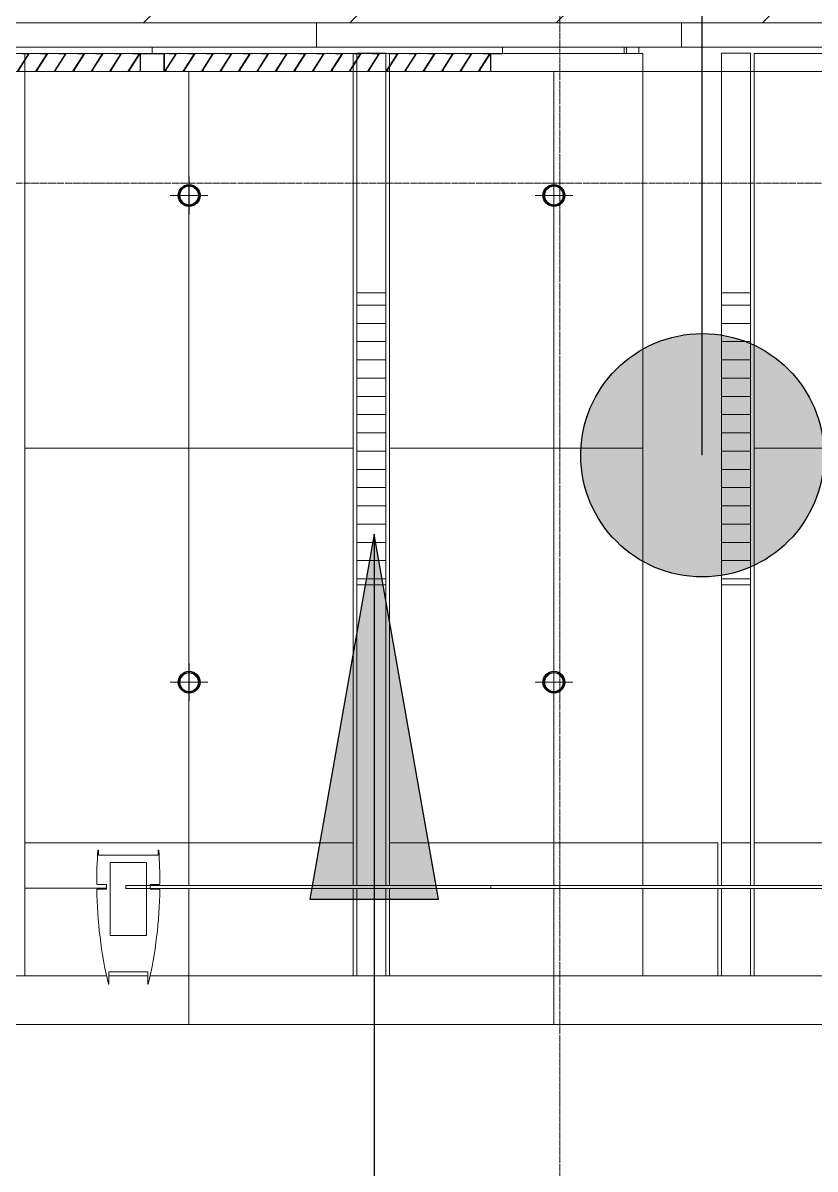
# Model space of a CAD drawing. Header units: millimetres. Extents: x 984 to 425800, y -34355 to 59419.
# Drawn here: x 133408 to 136666, y 8143 to 12852 of the extents above; entities that cross this region are included whole.
import ezdxf

# ---------------------------------------------------------------- set-up
doc = ezdxf.new("R2010")
doc.units = ezdxf.units.MM
doc.linetypes.add('DPA_Grid _ Level 100', pattern=[10, 5.5, -1.6, 1.3, -1.6])
for name, color, linetype, lineweight in [('A-DETL-GENF', 2, 'Continuous', 35), ('A-FLOR-E', 2, 'Continuous', 9), ('A-GENM', 1, 'Continuous', 9), ('A-GLAZ-CURT', 2, 'Continuous', 9), ('A-GLAZ-CWMG', 2, 'Continuous', 9), ('A-ROOM-IDEN', 3, 'Continuous', 25), ('A-WALL-PATT', 1, 'Continuous', 9), ('E-LITE-EQPM', 2, 'Continuous', 9), ('S-GRID', 251, 'Continuous', 9)]:
    doc.layers.add(name, color=color, linetype=linetype, lineweight=lineweight)

# ---------------------------------------------------------------- blocks, each defined once
blk = doc.blocks.new('DPA_CP_Entrance Canopy Lower - Depth 4200-V1-4110-01 GROUND LEVEL - REFLECTED CEILING PLAN')
at = {"layer": 'A-GLAZ-CURT'}
for p, q in [((-884507.4, 12652), (-884507.4, 8937)), ((-883007.4, 12652), (-884507.4, 12652)), ((-883817.4, 12652), (-883832.4, 12652)), ((-883817.4, 12652), (-883832.4, 12652)), ((-883817.4, 12652), (-883832.4, 12652)), ((-883682.4, 12652), (-883697.4, 12652)), ((-883682.4, 12652), (-883697.4, 12652)), ((-883682.4, 12652), (-883697.4, 12652)), ((-883007.4, 9308), (-883007.4, 12652)), ((-883007.4, 8937), (-883007.4, 9296)), ((-884507.4, 8937), (-884507.4, 8737)), ((-884507.4, 8737), (-884507.4, 8937)), ((-883345.2, 8937), (-884507.4, 8937)), ((-883345.2, 8937), (-884507.4, 8937)), ((-883175.8, 8937), (-883337, 8937)), ((-883175.8, 8937), (-883337, 8937)), ((-883007.4, 8937), (-883167.6, 8937)), ((-883007.4, 8937), (-883167.6, 8937)), ((-883007.4, 8937), (-883007.4, 8737)), ((-883007.4, 8737), (-883007.4, 8937)), ((-883007.4, 8737), (-884507.4, 8737)), ((-883007.4, 8737), (-884507.4, 8737))]:
    blk.add_line(p, q, dxfattribs=at)
blk = doc.blocks.new('DPA_CP_Entrance Canopy Lower - Depth 4200-V2-4110-01 GROUND LEVEL - REFLECTED CEILING PLAN')
at = {"layer": 'A-GLAZ-CURT'}
for p, q in [((-883007.4, 12652), (-883007.4, 9308)), ((-881507.4, 12652), (-883007.4, 12652)), ((-882317.4, 12652), (-882332.4, 12652)), ((-882317.4, 12652), (-882332.4, 12652)), ((-882317.4, 12652), (-882332.4, 12652)), ((-882182.4, 12652), (-882197.4, 12652)), ((-882182.4, 12652), (-882197.4, 12652)), ((-882182.4, 12652), (-882197.4, 12652)), ((-881507.4, 9308), (-881507.4, 12652)), ((-883007.4, 9296), (-883007.4, 8937)), ((-881507.4, 8937), (-881507.4, 9296)), ((-883007.4, 8937), (-883007.4, 8737)), ((-883007.4, 8737), (-883007.4, 8937)), ((-881507.4, 8937), (-883007.4, 8937)), ((-881507.4, 8937), (-883007.4, 8937)), ((-881507.4, 8937), (-881507.4, 8737)), ((-881507.4, 8737), (-881507.4, 8937)), ((-881507.4, 8737), (-883007.4, 8737)), ((-881507.4, 8737), (-883007.4, 8737))]:
    blk.add_line(p, q, dxfattribs=at)
blk = doc.blocks.new('DPA_CP_Entrance Canopy Lower - Depth 4200-V3-4110-01 GROUND LEVEL - REFLECTED CEILING PLAN')
at = {"layer": 'A-GLAZ-CURT'}
for p, q in [((-881507.4, 12652), (-881507.4, 9308)), ((-880312.4, 12652), (-881507.4, 12652)), ((-880817.4, 12652), (-881141.4, 12652)), ((-880817.4, 12652), (-881141.4, 12652)), ((-880817.4, 12652), (-881141.4, 12652)), ((-880682.4, 12652), (-880697.4, 12652)), ((-880682.4, 12652), (-880697.4, 12652)), ((-880682.4, 12652), (-880697.4, 12652)), ((-880007.4, 12652), (-880212.4, 12652)), ((-880007.4, 9308), (-880007.4, 12652)), ((-881507.4, 9296), (-881507.4, 8937)), ((-880007.4, 8937), (-880007.4, 9296)), ((-881507.4, 8937), (-881507.4, 8737)), ((-881507.4, 8737), (-881507.4, 8937)), ((-880355.2, 8937), (-881507.4, 8937)), ((-880355.2, 8937), (-881507.4, 8937)), ((-880185.8, 8937), (-880347, 8937)), ((-880185.8, 8937), (-880347, 8937)), ((-880007.4, 8937), (-880177.6, 8937)), ((-880007.4, 8937), (-880177.6, 8937)), ((-880007.4, 8937), (-880007.4, 8737)), ((-880007.4, 8737), (-880007.4, 8937)), ((-880007.4, 8737), (-881507.4, 8737)), ((-880007.4, 8737), (-881507.4, 8737))]:
    blk.add_line(p, q, dxfattribs=at)
blk = doc.blocks.new('DPA_CP_Entrance Louver Grill Vertical Z - Louver Grill Vertical Z-18397728-4110-01 GROUND LEVEL - REFLECTED CEILING PLAN')
at = {"layer": 'A-GLAZ-CURT'}
for p, q in [((-672.3, 127), (-672.3, 200)), ((-672.3, 200), (-670.3, 200)), ((-670.3, 200), (-670.3, 125)), ((670.3, 125), (670.3, 200)), ((670.3, 200), (672.3, 200)), ((672.3, 200), (672.3, 127)), ((-720.3, 125), (-720.3, 127)), ((-720.3, 127), (-672.3, 127)), ((-720.3, 125), (-670.3, 125)), ((-670.3, 125), (-720.3, 125)), ((-720.3, 100), (-720.3, 125)), ((-720.3, 125), (-720.3, 100)), ((-240.3, 125), (-720.3, 125)), ((720.3, 125), (-720.3, 125)), ((-720.3, 100), (-720.3, 125)), ((-720.3, 125), (-720.3, 100)), ((-240.3, 125), (-720.3, 125)), ((-240.3, 125), (-720.3, 125)), ((720.3, 125), (-120.3, 125)), ((720.3, 125), (-120.3, 125)), ((720.3, 125), (-120.3, 125)), ((670.3, 125), (720.3, 125)), ((720.3, 125), (670.3, 125)), ((672.3, 127), (720.3, 127)), ((720.3, 127), (720.3, 125)), ((720.3, 100), (720.3, 125)), ((720.3, 125), (720.3, 100)), ((720.3, 100), (720.3, 125)), ((720.3, 125), (720.3, 100)), ((-720.3, 0), (-670.3, 0)), ((-670.3, 0), (-720.3, 0)), ((670.3, 0), (720.3, 0)), ((720.3, 0), (670.3, 0))]:
    blk.add_line(p, q, dxfattribs=at)
blk = doc.blocks.new('DPA_CP_Entrance Louver Grill Vertical Z - Louver Grill Vertical Z-V9-4110-01 GROUND LEVEL - REFLECTED CEILING PLAN')
at = {"layer": 'A-GLAZ-CURT'}
for p, q in [((-672.3, 127), (-672.3, 200)), ((-672.3, 200), (-670.3, 200)), ((-670.3, 200), (-670.3, 125)), ((670.3, 125), (670.3, 200)), ((670.3, 200), (672.3, 200)), ((672.3, 200), (672.3, 127)), ((-720.3, 125), (-720.3, 127)), ((-720.3, 127), (-672.3, 127)), ((-720.3, 125), (-670.3, 125)), ((-670.3, 125), (-720.3, 125)), ((-720.3, 100), (-720.3, 125)), ((-720.3, 125), (-720.3, 100)), ((-180.8, 125), (-720.3, 125)), ((720.3, 125), (-720.3, 125)), ((-720.3, 100), (-720.3, 125)), ((-720.3, 125), (-720.3, 100)), ((-180.8, 125), (-720.3, 125)), ((-180.8, 125), (-720.3, 125)), ((720.3, 125), (-60.8, 125)), ((720.3, 125), (-60.8, 125)), ((720.3, 125), (-60.8, 125)), ((670.3, 125), (720.3, 125)), ((720.3, 125), (670.3, 125)), ((672.3, 127), (720.3, 127)), ((720.3, 127), (720.3, 125)), ((720.3, 100), (720.3, 125)), ((720.3, 125), (720.3, 100)), ((720.3, 100), (720.3, 125)), ((720.3, 125), (720.3, 100)), ((-720.3, 0), (-670.3, 0)), ((-670.3, 0), (-720.3, 0)), ((670.3, 0), (720.3, 0)), ((720.3, 0), (670.3, 0))]:
    blk.add_line(p, q, dxfattribs=at)
blk = doc.blocks.new('System Panel - Entrance Glazed 12mm-14851404-4110-01 GROUND LEVEL - REFLECTED CEILING PLAN')
at = {"layer": 'A-GLAZ-CURT'}
for p, q in [((-705, -6), (-705, 6)), ((-705, 6), (705, 6)), ((705, 6), (705, -6)), ((705, -6), (-705, -6))]:
    blk.add_line(p, q, dxfattribs=at)
blk = doc.blocks.new('System Panel - Entrance Glazed 12mm-14851401-4110-01 GROUND LEVEL - REFLECTED CEILING PLAN')
at = {"layer": 'A-GLAZ-CURT'}
for p, q in [((-750, -6), (-750, 6)), ((-750, 6), (750, 6)), ((750, 6), (750, -6)), ((750, -6), (-750, -6))]:
    blk.add_line(p, q, dxfattribs=at)
blk = doc.blocks.new('Rectangular Mullion - 250x550mm-5766523-4110-01 GROUND LEVEL - REFLECTED CEILING PLAN')
at = {"layer": 'A-DETL-GENF', "lineweight": 9}
for p, q in [((-125, 151), (-122.9, 151)), ((-125, 151), (-122.9, 151)), ((-75, -199.5), (-75, 100.5)), ((-75, 100.5), (75, 100.5)), ((75, -199.5), (75, 100.5)), ((-75, -199.5), (75, -199.5))]:
    blk.add_line(p, q, dxfattribs=at)
blk = doc.blocks.new('Rectangular Mullion - Mullion_Entrance Column Glass-14851405-4110-01 GROUND LEVEL - REFLECTED CEILING PLAN')
at = {"layer": 'A-GLAZ-CWMG'}
for p, q in [((-252.9, 150.5), (-255, 150.5)), ((-252.9, 130.5), (-252.9, 150.5)), ((-5, 150.5), (-7.1, 150.5)), ((-7.1, 150.5), (-7.1, 130.5)), ((-7.1, 130.5), (-252.9, 130.5)), ((-260, 10.5), (-220, 10.5)), ((-220, 10.5), (-220, -9.5)), ((-40, -9.5), (-40, 10.5)), ((-40, 10.5), (0, 10.5)), ((-220, -9.5), (-259.8, -9.5)), ((-0.2, -9.5), (-40, -9.5)), ((-210, -399.5), (-210, -349.5)), ((-210, -349.5), (-50, -349.5)), ((-50, -349.5), (-50, -399.5)), ((-212, -399.5), (-210, -399.5)), ((-50, -399.5), (-48, -399.5))]:
    blk.add_line(p, q, dxfattribs=at)
for centre, start, end in [((1559.6, 15.7), 175.7511, 180.1633), ((-1819.6, 15.7), 359.8367, 4.2489), ((1559.6, 15.7), 180.7931, 193.1897), ((-1819.6, 15.7), 346.8103, 359.2069)]:
    blk.add_arc(centre, 1819.6, start, end, dxfattribs=at)
blk = doc.blocks.new('GM_Louver Grill Vertical Z - Z Profile-18364008-4110-01 GROUND LEVEL - REFLECTED CEILING PLAN')
at = {"layer": 'A-GENM'}
for p, q in [((0.1, 0), (46.4, 73)), ((50, 75), (3.7, 2)), ((40, 73), (40, 75)), ((40, 75), (50, 75)), ((46.4, 73), (40, 73)), ((0.1, 0), (30, 0)), ((30, 0), (0.1, 0)), ((3.7, 2), (30, 2)), ((30, 2), (30, 0))]:
    blk.add_line(p, q, dxfattribs=at)
blk = doc.blocks.new('GM_Louver Grill Vertical Z - Z Profile-V32-4110-01 GROUND LEVEL - REFLECTED CEILING PLAN')
at = {"layer": 'A-GENM'}
for p, q in [((0.1, 0), (46.4, 73)), ((50, 75), (3.7, 2)), ((33.6, 52.8), (18.6, 29.2)), ((18.6, 25.4), (33.6, 49.1)), ((40, 73), (40, 75)), ((40, 75), (50, 75)), ((46.4, 73), (40, 73)), ((30, 0), (0.1, 0)), ((3.7, 2), (30, 2)), ((30, 2), (18.6, 2)), ((18.6, 0), (30, 0)), ((30, 0), (30, 2)), ((30, 2), (30, 0))]:
    blk.add_line(p, q, dxfattribs=at)
blk = doc.blocks.new('GM_Louver Grill Vertical Z - Z Profile-V33-4110-01 GROUND LEVEL - REFLECTED CEILING PLAN')
at = {"layer": 'A-GENM'}
for p, q in [((0.1, 0), (46.4, 73)), ((50, 75), (3.7, 2)), ((40, 73), (40, 75)), ((40, 75), (50, 75)), ((46.4, 73), (40, 73)), ((30, 0), (0.1, 0)), ((3.7, 2), (30, 2)), ((30, 2), (30, 0))]:
    blk.add_line(p, q, dxfattribs=at)
blk = doc.blocks.new('GM_Louver Grill Vertical Z - Z Profile-V34-4110-01 GROUND LEVEL - REFLECTED CEILING PLAN')
at = {"layer": 'A-GENM'}
for p, q in [((0.1, 0), (46.4, 73)), ((50, 75), (3.7, 2)), ((35.4, 52), (49.9, 74.9)), ((46.4, 73), (35.4, 55.7)), ((50, 75), (40, 75)), ((40, 75), (40, 73)), ((40, 73), (40, 75)), ((40, 75), (50, 75)), ((40, 73), (46.4, 73)), ((46.4, 73), (40, 73)), ((0.1, 0), (30, 0)), ((30, 0), (0.1, 0)), ((3.7, 2), (30, 2)), ((30, 2), (30, 0))]:
    blk.add_line(p, q, dxfattribs=at)
blk = doc.blocks.new('GM_Louver Grill Vertical Z - Z Profile-V35-4110-01 GROUND LEVEL - REFLECTED CEILING PLAN')
at = {"layer": 'A-GENM'}
for p, q in [((0.1, 0), (46.4, 73)), ((50, 75), (3.7, 2)), ((40, 73), (40, 75)), ((40, 75), (50, 75)), ((46.4, 73), (40, 73)), ((30, 0), (0.1, 0)), ((3.7, 2), (30, 2)), ((4.3, 0), (30, 0)), ((30, 2), (30, 0))]:
    blk.add_line(p, q, dxfattribs=at)
blk = doc.blocks.new('GM_Louver Grill Vertical Z - Z Profile-V42-4110-01 GROUND LEVEL - REFLECTED CEILING PLAN')
at = {"layer": 'A-GENM'}
for p, q in [((0.1, 0), (46.4, 73)), ((50, 75), (3.7, 2)), ((34, 53.4), (19, 29.7)), ((19, 26), (34, 49.7)), ((40, 73), (40, 75)), ((40, 75), (50, 75)), ((46.4, 73), (40, 73)), ((0.1, 0), (30, 0)), ((30, 0), (0.1, 0)), ((3.7, 2), (30, 2)), ((30, 2), (19, 2)), ((30, 0), (30, 2)), ((30, 2), (30, 0))]:
    blk.add_line(p, q, dxfattribs=at)
blk = doc.blocks.new('CP_Facade_FeaturePanel - FeaturePanel-V62-4110-01 GROUND LEVEL - REFLECTED CEILING PLAN')
at = {"layer": 'A-GLAZ-CURT'}
for p, q in [((-340, 50), (-135, 50)), ((-135, 50), (-340, 50)), ((-135.6, 50), (-280, 50)), ((-280, 50), (-135, 50)), ((-280, 50), (-141.8, 50)), ((-135, 50), (-280, 50)), ((-214.4, 50), (-280, 50)), ((-280, 50), (-248.5, 50)), ((-248.5, 50), (-214.4, 50)), ((-209.4, 50), (-144.6, 50)), ((-191, 50), (-206.4, 50)), ((-135, 50), (-191, 50)), ((-144.6, 50), (-155.8, 50)), ((-153.8, 50), (-140.4, 50)), ((-141.8, 50), (-135.8, 50)), ((-340, 0), (340, 0)), ((340, 0), (-340, 0)), ((-117.7, 0), (-280, 0)), ((-280, 0), (-117.7, 0)), ((-280, 0), (-10, 0)), ((-141.8, 0), (-280, 0)), ((-248.5, 0), (-280, 0)), ((-280, 0), (-214.4, 0)), ((-214.4, 0), (-248.5, 0)), ((-144.6, 0), (-209.4, 0)), ((-206.4, 0), (-191, 0)), ((-191, 0), (-90.7, 0)), ((-155.8, 0), (-144.6, 0)), ((-90.7, 0), (-153.8, 0)), ((-10, 0), (-141.8, 0)), ((-68.1, 0), (-89.1, 0)), ((-88, 0), (0, 0)), ((-87.4, 0), (0, 0)), ((0, 0), (-86.9, 0)), ((0, 0), (-68.1, 0)), ((68.1, 0), (0, 0)), ((0, 0), (87.4, 0)), ((86.9, 0), (0, 0)), ((0, 0), (88, 0)), ((141.8, 0), (10, 0)), ((10, 0), (280, 0)), ((89.1, 0), (68.1, 0)), ((153.8, 0), (90.7, 0)), ((90.7, 0), (191, 0)), ((117.7, 0), (280, 0)), ((280, 0), (117.7, 0)), ((280, 0), (141.8, 0)), ((144.6, 0), (155.8, 0)), ((209.4, 0), (144.6, 0)), ((191, 0), (206.4, 0)), ((248.5, 0), (214.4, 0)), ((214.4, 0), (280, 0)), ((280, 0), (248.5, 0))]:
    blk.add_line(p, q, dxfattribs=at)
blk = doc.blocks.new('DPA_CP_Entrance Canopy Curve_Ent 2_Edge Rev B-1 - Entrance Canopy Curve_Left-15513308-4110-01 GROUND LEVEL - REFLECTED CEILING PLAN')
at = {"layer": 'A-GLAZ-CURT'}
for p, q in [((-881217.4, 12752), (-881217.4, 12727)), ((-881217.4, 12727), (-881217.4, 12752)), ((-881207.4, 12752), (-881217.4, 12752)), ((-881217.4, 12752), (-881207.4, 12752)), ((-881207.4, 12752), (-881207.4, 12727)), ((-881207.4, 12727), (-881207.4, 12752)), ((-881207.4, 12727), (-881207.4, 12752)), ((-881207.4, 12752), (-881207.4, 12727)), ((-881207.4, 12727), (-881207.4, 12752)), ((-881207.4, 12752), (-881207.4, 12727)), ((-881207.4, 12727), (-881207.4, 12752)), ((-881207.4, 12752), (-881207.4, 12727)), ((-881157.4, 12752), (-881207.4, 12752)), ((-881157.4, 12752), (-881207.4, 12752)), ((-881157.4, 12752), (-881207.4, 12752)), ((-881207.4, 12752), (-881157.4, 12752)), ((-881207.4, 12752), (-881157.4, 12752)), ((-881207.4, 12752), (-881157.4, 12752)), ((-881157.4, 12727), (-881157.4, 12752)), ((-881157.4, 12752), (-881157.4, 12727)), ((-881157.4, 12727), (-881157.4, 12752)), ((-881157.4, 12752), (-881157.4, 12727)), ((-881157.4, 12727), (-881157.4, 12752)), ((-881157.4, 12752), (-881157.4, 12727)), ((-880357.4, 12727), (-880357.4, 12752)), ((-880357.4, 12752), (-880357.4, 12727)), ((-880357.4, 12727), (-880357.4, 12752)), ((-880357.4, 12752), (-880357.4, 12727)), ((-880357.4, 12727), (-880357.4, 12752)), ((-880357.4, 12752), (-880357.4, 12727)), ((-880312.4, 12752), (-880357.4, 12752)), ((-880312.4, 12752), (-880357.4, 12752)), ((-880312.4, 12752), (-880357.4, 12752)), ((-880357.4, 12752), (-880312.4, 12752)), ((-880357.4, 12752), (-880312.4, 12752)), ((-880357.4, 12752), (-880312.4, 12752))]:
    blk.add_line(p, q, dxfattribs=at)
blk = doc.blocks.new('D1 - D1-12676964-4110-01 GROUND LEVEL - REFLECTED CEILING PLAN')
at = {"layer": 'A-DETL-GENF', "lineweight": 25}
for radius in [45, 40]:
    blk.add_circle((0, 0), radius, dxfattribs=at)
at = {"layer": 'E-LITE-EQPM'}
for p, q in [((0, 77.5), (0, -77.5)), ((-77.5, 0), (77.5, 0))]:
    blk.add_line(p, q, dxfattribs=at)
blk.add_circle((0, 0), 38, dxfattribs=at)
blk = doc.blocks.new('DPA_CP_Metal Ceiling Luminaire - Linear Luminaire Entrance-V144-4110-01 GROUND LEVEL - REFLECTED CEILING PLAN')
at = {"layer": 'A-GLAZ-CURT'}
h = blk.add_hatch(dxfattribs=at)
h.set_pattern_fill('FP_19', color=256, style=0, pattern_type=2)
h.set_pattern_definition([(0, (-868791.046, 10942.52), (0, -75), [])])
h.paths.add_polyline_path([(-870197.4, 10542.5), (-870197.4, 11742.5), (-870317.4, 11742.5), (-870317.4, 10542.5), (-870225.5, 10542.5)])
for p, q in [((-870317.4, 11742.5), (-870197.4, 11742.5)), ((-870317.4, 10542.5), (-870317.4, 11742.5)), ((-870197.4, 11742.5), (-870197.4, 10542.5)), ((-870197.4, 10542.5), (-870317.4, 10542.5))]:
    blk.add_line(p, q, dxfattribs=at)
blk = doc.blocks.new('DPA_CP_Metal Ceiling Panel - Vertical Panel Entrance-16090617-4110-01 GROUND LEVEL - REFLECTED CEILING PLAN')
at = {"layer": 'A-GLAZ-CURT'}
for p, q in [((-870317.4, 10542.5), (-870197.4, 10542.5)), ((-870317.4, 10542.5), (-870317.4, 9482.5)), ((-870317.4, 10542.5), (-870197.4, 10542.5)), ((-870317.4, 9482.5), (-870317.4, 10542.5)), ((-870197.4, 10542.5), (-870197.4, 9482.5)), ((-870197.4, 10542.5), (-870197.4, 9482.5)), ((-870317.4, 9482.5), (-870197.4, 9482.5)), ((-870197.4, 9482.5), (-870317.4, 9482.5))]:
    blk.add_line(p, q, dxfattribs=at)
blk = doc.blocks.new('System Panel - DPA-AR_Metal Ceiling Rectangular Panel-V148-4110-01 GROUND LEVEL - REFLECTED CEILING PLAN')
at = {"layer": 'A-GLAZ-CURT'}
for p, q in [((-880682.4, 9482.5), (-880682.4, 11104.8)), ((-880682.4, 11104.8), (-880312.4, 11104.8)), ((-880132.4, 11104.8), (-879332.4, 11104.8)), ((-879332.4, 11104.8), (-879332.4, 9482.5)), ((-880312.4, 9482.5), (-880682.4, 9482.5)), ((-879332.4, 9482.5), (-880212.4, 9482.5))]:
    blk.add_line(p, q, dxfattribs=at)
blk = doc.blocks.new('System Panel - DPA-AR_Metal Ceiling Rectangular Panel-V149-4110-01 GROUND LEVEL - REFLECTED CEILING PLAN')
at = {"layer": 'A-GLAZ-CURT'}
for p, q in [((-880312.4, 12727), (-880682.4, 12727)), ((-880682.4, 12727), (-880682.4, 12652.2)), ((-880682.4, 11104.8), (-880682.4, 12727)), ((-880682.4, 12727), (-880312.4, 12727)), ((-879332.4, 12727), (-880212.4, 12727)), ((-880212.4, 12727), (-879332.4, 12727)), ((-879332.4, 12652.2), (-879332.4, 12727)), ((-879332.4, 12727), (-879332.4, 11104.8)), ((-880312.4, 11104.8), (-880682.4, 11104.8)), ((-879332.4, 11104.8), (-880132.4, 11104.8))]:
    blk.add_line(p, q, dxfattribs=at)
blk = doc.blocks.new('DPA_CP_Metal Ceiling Panel - Vertical Panel Entrance-12692899-4110-01 GROUND LEVEL - REFLECTED CEILING PLAN')
at = {"layer": 'A-GLAZ-CURT'}
for p, q in [((-870317.4, 12727.5), (-870197.4, 12727.5)), ((-870317.4, 12727.5), (-870317.4, 11742.5)), ((-870317.4, 12727.5), (-870317.4, 12652.2)), ((-870197.4, 12727.5), (-870317.4, 12727.5)), ((-870317.4, 12727.5), (-870197.4, 12727.5)), ((-870317.4, 11742.5), (-870317.4, 12727.5)), ((-870197.4, 12727.5), (-870197.4, 11742.5)), ((-870197.4, 12652.2), (-870197.4, 12727.5)), ((-870197.4, 12727.5), (-870197.4, 11742.5)), ((-870317.4, 11742.5), (-870197.4, 11742.5)), ((-870197.4, 11742.5), (-870317.4, 11742.5))]:
    blk.add_line(p, q, dxfattribs=at)
blk = doc.blocks.new('DPA_CP_Metal Ceiling Panel - Vertical Panel Entrance-16093323-4110-01 GROUND LEVEL - REFLECTED CEILING PLAN')
at = {"layer": 'A-GLAZ-CURT'}
for p, q in [((-882317.4, 10542.5), (-882197.4, 10542.5)), ((-882317.4, 10542.5), (-882317.4, 9308)), ((-882317.4, 10542.5), (-882197.4, 10542.5)), ((-882317.4, 9308), (-882317.4, 10542.5)), ((-882197.4, 10542.5), (-882197.4, 9308)), ((-882197.4, 10542.5), (-882197.4, 9308)), ((-882317.4, 9296), (-882317.4, 8937)), ((-882317.4, 8937), (-882317.4, 9296)), ((-882197.4, 9296), (-882197.4, 8937)), ((-882197.4, 9296), (-882197.4, 8937)), ((-882317.4, 8937), (-882197.4, 8937)), ((-882317.4, 8937), (-882197.4, 8937)), ((-882197.4, 8937), (-882317.4, 8937))]:
    blk.add_line(p, q, dxfattribs=at)
blk = doc.blocks.new('DPA_CP_Metal Ceiling Panel - Vertical Panel Entrance-V150-4110-01 GROUND LEVEL - REFLECTED CEILING PLAN')
at = {"layer": 'A-GLAZ-CURT'}
for p, q in [((-882317.4, 12727.5), (-882197.4, 12727.5)), ((-882317.4, 12727.5), (-882317.4, 11742.5)), ((-882317.4, 12727.5), (-882197.4, 12727.5)), ((-882317.4, 11742.5), (-882317.4, 12727.5)), ((-882317.4, 12727), (-882317.4, 12701.6)), ((-882197.4, 12727.5), (-882197.4, 11742.5)), ((-882197.4, 12727.5), (-882197.4, 11742.5)), ((-882197.4, 12652.2), (-882197.4, 12727)), ((-882317.4, 12697.8), (-882317.4, 12652.2)), ((-882317.4, 11742.5), (-882197.4, 11742.5)), ((-882197.4, 11742.5), (-882317.4, 11742.5))]:
    blk.add_line(p, q, dxfattribs=at)
blk = doc.blocks.new('System Panel - DPA-AR_Metal Ceiling Rectangular Panel-16094095-4110-01 GROUND LEVEL - REFLECTED CEILING PLAN')
at = {"layer": 'A-GLAZ-CURT'}
for p, q in [((-882182.4, 8937), (-882182.4, 9296)), ((-881141.4, 9296), (-881141.4, 8937)), ((-882182.4, 8937), (-881141.4, 8937)), ((-881141.4, 8937), (-882182.4, 8937))]:
    blk.add_line(p, q, dxfattribs=at)
blk = doc.blocks.new('System Panel - DPA-AR_Metal Ceiling Rectangular Panel-16094096-4110-01 GROUND LEVEL - REFLECTED CEILING PLAN')
at = {"layer": 'A-GLAZ-CURT'}
for p, q in [((-882182.4, 9308), (-882182.4, 9482.5)), ((-882182.4, 9482.5), (-881141.4, 9482.5)), ((-881141.4, 9482.5), (-881141.4, 9308))]:
    blk.add_line(p, q, dxfattribs=at)
blk = doc.blocks.new('System Panel - DPA-AR_Metal Ceiling Rectangular Panel-16091485-4110-01 GROUND LEVEL - REFLECTED CEILING PLAN')
at = {"layer": 'A-GLAZ-CURT'}
for p, q in [((-881141.4, 12727), (-882182.4, 12727)), ((-882182.4, 12727), (-882182.4, 12675)), ((-882182.4, 11104.8), (-882182.4, 12727)), ((-882182.4, 12727), (-881141.4, 12727)), ((-881141.4, 12652.2), (-881141.4, 12727)), ((-881141.4, 12727), (-881141.4, 11104.8)), ((-882182.4, 12672.2), (-882182.4, 12652.2)), ((-881141.4, 11104.8), (-882182.4, 11104.8))]:
    blk.add_line(p, q, dxfattribs=at)
blk = doc.blocks.new('System Panel - DPA-AR_Metal Ceiling Rectangular Panel-V151-4110-01 GROUND LEVEL - REFLECTED CEILING PLAN')
at = {"layer": 'A-GLAZ-CURT'}
for p, q in [((-882182.4, 9482.5), (-882182.4, 11104.8)), ((-882182.4, 11104.8), (-881141.4, 11104.8)), ((-881141.4, 11104.8), (-881141.4, 9482.5)), ((-881141.4, 9482.5), (-882182.4, 9482.5))]:
    blk.add_line(p, q, dxfattribs=at)
blk = doc.blocks.new('System Panel - DPA-AR_Metal Ceiling Rectangular Panel-16094147-4110-01 GROUND LEVEL - REFLECTED CEILING PLAN')
at = {"layer": 'A-GLAZ-CURT'}
for p, q in [((-883682.4, 8937), (-883682.4, 9297)), ((-883682.4, 9297), (-883346.4, 9297)), ((-882332.4, 9296), (-882332.4, 8937)), ((-883682.4, 8937), (-883345.2, 8937)), ((-883345.2, 8937), (-883682.4, 8937)), ((-883337, 8937), (-883175.8, 8937)), ((-883175.8, 8937), (-883337, 8937)), ((-883167.6, 8937), (-882332.4, 8937)), ((-882332.4, 8937), (-883167.6, 8937))]:
    blk.add_line(p, q, dxfattribs=at)
blk = doc.blocks.new('System Panel - DPA-AR_Metal Ceiling Rectangular Panel-16094148-4110-01 GROUND LEVEL - REFLECTED CEILING PLAN')
at = {"layer": 'A-GLAZ-CURT'}
for p, q in [((-883682.4, 9297), (-883682.4, 9482.5)), ((-883682.4, 9482.5), (-882332.4, 9482.5)), ((-882332.4, 9482.5), (-882332.4, 9308)), ((-883346.4, 9297), (-883682.4, 9297))]:
    blk.add_line(p, q, dxfattribs=at)
blk = doc.blocks.new('System Panel - DPA-AR_Metal Ceiling Rectangular Panel-16091489-4110-01 GROUND LEVEL - REFLECTED CEILING PLAN')
at = {"layer": 'A-GLAZ-CURT'}
for p, q in [((-882332.4, 12727), (-883682.4, 12727)), ((-883682.4, 12727), (-883682.4, 12701)), ((-883682.4, 11104.8), (-883682.4, 12727)), ((-883682.4, 12727), (-882332.4, 12727)), ((-882332.4, 12677.9), (-882332.4, 12727)), ((-882332.4, 12727), (-882332.4, 11104.8)), ((-883682.4, 12697.3), (-883682.4, 12652.2)), ((-882332.4, 12652.2), (-882332.4, 12675.3)), ((-882332.4, 11104.8), (-883682.4, 11104.8))]:
    blk.add_line(p, q, dxfattribs=at)
blk = doc.blocks.new('System Panel - DPA-AR_Metal Ceiling Rectangular Panel-V154-4110-01 GROUND LEVEL - REFLECTED CEILING PLAN')
at = {"layer": 'A-GLAZ-CURT'}
for p, q in [((-883682.4, 9482.5), (-883682.4, 11104.8)), ((-883682.4, 11104.8), (-882332.4, 11104.8)), ((-882332.4, 11104.8), (-882332.4, 9482.5)), ((-882332.4, 9482.5), (-883682.4, 9482.5))]:
    blk.add_line(p, q, dxfattribs=at)
blk = doc.blocks.new('System Panel - DPA-AR_Metal Ceiling Rectangular Panel-V192-4110-01 GROUND LEVEL - REFLECTED CEILING PLAN')
at = {"layer": 'A-GLAZ-CURT'}
for p, q in [((-880682.4, 9308), (-880682.4, 9482.5)), ((-880682.4, 9482.5), (-880312.4, 9482.5)), ((-880212.4, 9482.5), (-879332.4, 9482.5)), ((-879332.4, 9482.5), (-879332.4, 9308)), ((-880682.4, 8937), (-880682.4, 9296)), ((-879332.4, 9296), (-879332.4, 8937)), ((-880682.4, 8937), (-880355.2, 8937)), ((-880355.2, 8937), (-880682.4, 8937)), ((-880347, 8937), (-880185.8, 8937)), ((-880185.8, 8937), (-880347, 8937)), ((-880177.6, 8937), (-879332.4, 8937)), ((-879332.4, 8937), (-880177.6, 8937))]:
    blk.add_line(p, q, dxfattribs=at)
blk = doc.blocks.new('System Panel - DPA-AR_Metal Ceiling Rectangular Panel-16093406-4110-01 GROUND LEVEL - REFLECTED CEILING PLAN')
at = {"layer": 'A-GLAZ-CURT'}
for p, q in [((-881141.4, 9308), (-881141.4, 9482.5)), ((-881141.4, 9482.5), (-880832.4, 9482.5)), ((-880832.4, 9482.5), (-880832.4, 9308)), ((-881141.4, 8937), (-881141.4, 9296)), ((-880832.4, 9296), (-880832.4, 8937)), ((-881141.4, 8937), (-880832.4, 8937)), ((-880832.4, 8937), (-881141.4, 8937))]:
    blk.add_line(p, q, dxfattribs=at)
blk = doc.blocks.new('DPA_CP_Metal Ceiling Panel - Vertical Panel Entrance-16093423-4110-01 GROUND LEVEL - REFLECTED CEILING PLAN')
at = {"layer": 'A-GLAZ-CURT'}
for p, q in [((-870317.4, 9482.5), (-870197.4, 9482.5)), ((-870317.4, 9482.5), (-870317.4, 9308)), ((-870317.4, 9482.5), (-870197.4, 9482.5)), ((-870317.4, 9308), (-870317.4, 9482.5)), ((-870197.4, 9482.5), (-870197.4, 9308)), ((-870197.4, 9482.5), (-870197.4, 9308)), ((-870317.4, 9296), (-870317.4, 8937)), ((-870317.4, 8937), (-870317.4, 9296)), ((-870197.4, 9296), (-870197.4, 8937)), ((-870197.4, 9296), (-870197.4, 8937)), ((-870317.4, 8937), (-870197.4, 8937)), ((-870317.4, 8937), (-870197.4, 8937)), ((-870197.4, 8937), (-870317.4, 8937))]:
    blk.add_line(p, q, dxfattribs=at)
blk = doc.blocks.new('System Panel - Facade_Solid Panel 100mm-18344665-4110-01 GROUND LEVEL - REFLECTED CEILING PLAN')
at = {"layer": 'A-GLAZ-CURT'}
for p, q in [((-750, -150), (-750, -50)), ((-750, -50), (750, -50)), ((750, -50), (750, -150)), ((750, -150), (-750, -150))]:
    blk.add_line(p, q, dxfattribs=at)
blk = doc.blocks.new('System Panel - Facade_Solid Panel 100mm-18344666-4110-01 GROUND LEVEL - REFLECTED CEILING PLAN')
at = {"layer": 'A-GLAZ-CURT'}
for p, q in [((-750, -150), (-750, -50)), ((-750, -50), (750, -50)), ((750, -50), (750, -150)), ((750, -150), (-750, -150))]:
    blk.add_line(p, q, dxfattribs=at)
blk = doc.blocks.new('System Panel - Facade_Solid Panel 100mm-18344667-4110-01 GROUND LEVEL - REFLECTED CEILING PLAN')
at = {"layer": 'A-GLAZ-CURT'}
for p, q in [((-385, -150), (-385, -50)), ((-385, -50), (385, -50)), ((385, -50), (385, -150)), ((385, -150), (-385, -150))]:
    blk.add_line(p, q, dxfattribs=at)

msp = doc.modelspace()

# ---------------------------------------------------------------- hatches: boundary and pattern name
at = {"layer": 'A-ROOM-IDEN'}
h = msp.add_hatch(color=256, dxfattribs=at)
edge = h.paths.add_edge_path()
edge.add_arc((136202.1, 11075.5), 500, 0, 360)
msp.add_hatch(color=256, dxfattribs=at).paths.add_polyline_path([(134853.1, 10752), (134588.6, 9252), (135117.6, 9252)])
at = {"layer": 'A-WALL-PATT'}
h = msp.add_hatch(dxfattribs=at)
h.set_pattern_fill('FP_2', color=256, style=0, pattern_type=2)
h.set_pattern_definition([(45, (1017098.17, 0), (-424.26407, 424.26407), [])])
h.paths.add_polyline_path([(150465.8, 12852), (150465.8, 13052), (131815.8, 13052), (131815.8, 12852), (149778.2, 12852)])

# ---------------------------------------------------------------- linework, layer by layer
at = {"layer": 'A-FLOR-E'}
msp.add_line((150465.8, 12852), (131815.8, 12852), dxfattribs=at)
at = {"layer": 'A-ROOM-IDEN'}
for p, q in [((136202.1, 11075.5), (136202.1, 31279.8)), ((134853.1, 10752), (134588.6, 9252)), ((135117.6, 9252), (134853.1, 10752)), ((134853.1, 10752), (134853.1, 2033.1)), ((134588.6, 9252), (135117.6, 9252))]:
    msp.add_line(p, q, dxfattribs=at)
msp.add_circle((136202.1, 11075.5), 500, dxfattribs=at)
at = {"layer": 'S-GRID', "linetype": 'DPA_Grid _ Level 100'}
for p, q in [((135615.8, -30742.3), (135615.8, 54919.2)), ((415577.1, 12194), (59238.8, 12194))]:
    msp.add_line(p, q, dxfattribs=at)

# ---------------------------------------------------------------- block references
at = {"layer": 'A-DETL-GENF', "lineweight": 9, "extrusion": (0, 0, -1)}
msp.add_blockref('Rectangular Mullion - 250x550mm-5766523-4110-01 GROUND LEVEL - REFLECTED CEILING PLAN', (-133841.8, 9302), dxfattribs=at)
at = {"layer": 'A-GENM', "rotation": 180}
for name, p in [('GM_Louver Grill Vertical Z - Z Profile-V42-4110-01 GROUND LEVEL - REFLECTED CEILING PLAN', (133434.7, 12727)), ('GM_Louver Grill Vertical Z - Z Profile-18364008-4110-01 GROUND LEVEL - REFLECTED CEILING PLAN', (133510.7, 12727)), ('GM_Louver Grill Vertical Z - Z Profile-18364008-4110-01 GROUND LEVEL - REFLECTED CEILING PLAN', (133586.6, 12727)), ('GM_Louver Grill Vertical Z - Z Profile-18364008-4110-01 GROUND LEVEL - REFLECTED CEILING PLAN', (133662.5, 12727)), ('GM_Louver Grill Vertical Z - Z Profile-18364008-4110-01 GROUND LEVEL - REFLECTED CEILING PLAN', (133738.4, 12727)), ('GM_Louver Grill Vertical Z - Z Profile-18364008-4110-01 GROUND LEVEL - REFLECTED CEILING PLAN', (133814.3, 12727)), ('GM_Louver Grill Vertical Z - Z Profile-18364008-4110-01 GROUND LEVEL - REFLECTED CEILING PLAN', (133890.2, 12727)), ('GM_Louver Grill Vertical Z - Z Profile-18364008-4110-01 GROUND LEVEL - REFLECTED CEILING PLAN', (134040.2, 12727)), ('GM_Louver Grill Vertical Z - Z Profile-18364008-4110-01 GROUND LEVEL - REFLECTED CEILING PLAN', (134116.2, 12727)), ('GM_Louver Grill Vertical Z - Z Profile-18364008-4110-01 GROUND LEVEL - REFLECTED CEILING PLAN', (134192.1, 12727)), ('GM_Louver Grill Vertical Z - Z Profile-18364008-4110-01 GROUND LEVEL - REFLECTED CEILING PLAN', (134268, 12727)), ('GM_Louver Grill Vertical Z - Z Profile-18364008-4110-01 GROUND LEVEL - REFLECTED CEILING PLAN', (134343.9, 12727)), ('GM_Louver Grill Vertical Z - Z Profile-18364008-4110-01 GROUND LEVEL - REFLECTED CEILING PLAN', (134419.8, 12727)), ('GM_Louver Grill Vertical Z - Z Profile-18364008-4110-01 GROUND LEVEL - REFLECTED CEILING PLAN', (134495.7, 12727)), ('GM_Louver Grill Vertical Z - Z Profile-18364008-4110-01 GROUND LEVEL - REFLECTED CEILING PLAN', (134571.6, 12727)), ('GM_Louver Grill Vertical Z - Z Profile-18364008-4110-01 GROUND LEVEL - REFLECTED CEILING PLAN', (134647.6, 12727)), ('GM_Louver Grill Vertical Z - Z Profile-18364008-4110-01 GROUND LEVEL - REFLECTED CEILING PLAN', (134723.5, 12727)), ('GM_Louver Grill Vertical Z - Z Profile-V32-4110-01 GROUND LEVEL - REFLECTED CEILING PLAN', (134799.4, 12727)), ('GM_Louver Grill Vertical Z - Z Profile-V33-4110-01 GROUND LEVEL - REFLECTED CEILING PLAN', (134875.3, 12727)), ('GM_Louver Grill Vertical Z - Z Profile-V34-4110-01 GROUND LEVEL - REFLECTED CEILING PLAN', (134951.2, 12727)), ('GM_Louver Grill Vertical Z - Z Profile-18364008-4110-01 GROUND LEVEL - REFLECTED CEILING PLAN', (135027.1, 12727)), ('GM_Louver Grill Vertical Z - Z Profile-18364008-4110-01 GROUND LEVEL - REFLECTED CEILING PLAN', (135103.1, 12727)), ('GM_Louver Grill Vertical Z - Z Profile-18364008-4110-01 GROUND LEVEL - REFLECTED CEILING PLAN', (135179, 12727)), ('GM_Louver Grill Vertical Z - Z Profile-V35-4110-01 GROUND LEVEL - REFLECTED CEILING PLAN', (135254.9, 12727)), ('GM_Louver Grill Vertical Z - Z Profile-18364008-4110-01 GROUND LEVEL - REFLECTED CEILING PLAN', (135330.8, 12727))]:
    msp.add_blockref(name, p, dxfattribs=at)
at = {"layer": 'A-GLAZ-CURT', "rotation": 180}
for name, p in [('DPA_CP_Entrance Louver Grill Vertical Z - Louver Grill Vertical Z-V9-4110-01 GROUND LEVEL - REFLECTED CEILING PLAN', (133220, 12852)), ('DPA_CP_Entrance Louver Grill Vertical Z - Louver Grill Vertical Z-18397728-4110-01 GROUND LEVEL - REFLECTED CEILING PLAN', (134660.5, 12852)), ('CP_Facade_FeaturePanel - FeaturePanel-V62-4110-01 GROUND LEVEL - REFLECTED CEILING PLAN', (136750.8, 12852)), ('System Panel - Entrance Glazed 12mm-14851401-4110-01 GROUND LEVEL - REFLECTED CEILING PLAN', (134581.8, 9302)), ('System Panel - Entrance Glazed 12mm-14851404-4110-01 GROUND LEVEL - REFLECTED CEILING PLAN', (136036.8, 9302))]:
    msp.add_blockref(name, p, dxfattribs=at)
at = {"layer": 'A-GLAZ-CURT'}
for name, p in [('System Panel - Facade_Solid Panel 100mm-18344665-4110-01 GROUND LEVEL - REFLECTED CEILING PLAN', (133865.8, 12902)), ('System Panel - Facade_Solid Panel 100mm-18344666-4110-01 GROUND LEVEL - REFLECTED CEILING PLAN', (135365.8, 12902)), ('System Panel - Facade_Solid Panel 100mm-18344667-4110-01 GROUND LEVEL - REFLECTED CEILING PLAN', (136500.8, 12902)), ('System Panel - DPA-AR_Metal Ceiling Rectangular Panel-16091489-4110-01 GROUND LEVEL - REFLECTED CEILING PLAN', (1017098.2, 0)), ('DPA_CP_Metal Ceiling Panel - Vertical Panel Entrance-V150-4110-01 GROUND LEVEL - REFLECTED CEILING PLAN', (1017098.2, 0)), ('System Panel - DPA-AR_Metal Ceiling Rectangular Panel-16091485-4110-01 GROUND LEVEL - REFLECTED CEILING PLAN', (1017098.2, 0)), ('DPA_CP_Entrance Canopy Curve_Ent 2_Edge Rev B-1 - Entrance Canopy Curve_Left-15513308-4110-01 GROUND LEVEL - REFLECTED CEILING PLAN', (1017098.2, 0)), ('DPA_CP_Metal Ceiling Panel - Vertical Panel Entrance-12692899-4110-01 GROUND LEVEL - REFLECTED CEILING PLAN', (1006598.2, 0)), ('System Panel - DPA-AR_Metal Ceiling Rectangular Panel-V149-4110-01 GROUND LEVEL - REFLECTED CEILING PLAN', (1017098.2, 0)), ('DPA_CP_Entrance Canopy Lower - Depth 4200-V1-4110-01 GROUND LEVEL - REFLECTED CEILING PLAN', (1017098.2, 0)), ('DPA_CP_Entrance Canopy Lower - Depth 4200-V2-4110-01 GROUND LEVEL - REFLECTED CEILING PLAN', (1017098.2, 0)), ('DPA_CP_Entrance Canopy Lower - Depth 4200-V3-4110-01 GROUND LEVEL - REFLECTED CEILING PLAN', (1017098.2, 0)), ('DPA_CP_Metal Ceiling Luminaire - Linear Luminaire Entrance-V144-4110-01 GROUND LEVEL - REFLECTED CEILING PLAN', (1005098.2, 0)), ('DPA_CP_Metal Ceiling Luminaire - Linear Luminaire Entrance-V144-4110-01 GROUND LEVEL - REFLECTED CEILING PLAN', (1006598.2, 0)), ('System Panel - DPA-AR_Metal Ceiling Rectangular Panel-V154-4110-01 GROUND LEVEL - REFLECTED CEILING PLAN', (1017098.2, 0)), ('System Panel - DPA-AR_Metal Ceiling Rectangular Panel-V151-4110-01 GROUND LEVEL - REFLECTED CEILING PLAN', (1017098.2, 0)), ('System Panel - DPA-AR_Metal Ceiling Rectangular Panel-V148-4110-01 GROUND LEVEL - REFLECTED CEILING PLAN', (1017098.2, 0)), ('DPA_CP_Metal Ceiling Panel - Vertical Panel Entrance-16093323-4110-01 GROUND LEVEL - REFLECTED CEILING PLAN', (1017098.2, 0)), ('DPA_CP_Metal Ceiling Panel - Vertical Panel Entrance-16090617-4110-01 GROUND LEVEL - REFLECTED CEILING PLAN', (1006598.2, 0)), ('System Panel - DPA-AR_Metal Ceiling Rectangular Panel-16094148-4110-01 GROUND LEVEL - REFLECTED CEILING PLAN', (1017098.2, 0)), ('System Panel - DPA-AR_Metal Ceiling Rectangular Panel-16094096-4110-01 GROUND LEVEL - REFLECTED CEILING PLAN', (1017098.2, 0)), ('System Panel - DPA-AR_Metal Ceiling Rectangular Panel-16093406-4110-01 GROUND LEVEL - REFLECTED CEILING PLAN', (1017098.2, 0)), ('DPA_CP_Metal Ceiling Panel - Vertical Panel Entrance-16093423-4110-01 GROUND LEVEL - REFLECTED CEILING PLAN', (1006598.2, 0)), ('System Panel - DPA-AR_Metal Ceiling Rectangular Panel-V192-4110-01 GROUND LEVEL - REFLECTED CEILING PLAN', (1017098.2, 0)), ('System Panel - DPA-AR_Metal Ceiling Rectangular Panel-16094147-4110-01 GROUND LEVEL - REFLECTED CEILING PLAN', (1017098.2, 0)), ('System Panel - DPA-AR_Metal Ceiling Rectangular Panel-16094095-4110-01 GROUND LEVEL - REFLECTED CEILING PLAN', (1017098.2, 0))]:
    msp.add_blockref(name, p, dxfattribs=at)
at = {"layer": 'A-GLAZ-CWMG', "extrusion": (0, 0, -1)}
msp.add_blockref('Rectangular Mullion - Mullion_Entrance Column Glass-14851405-4110-01 GROUND LEVEL - REFLECTED CEILING PLAN', (-133711.8, 9302), dxfattribs=at)
at = {"layer": 'E-LITE-EQPM'}
for p in [(134091.8, 12143), (135591.8, 12143), (134091.8, 10143), (135591.8, 10143)]:
    msp.add_blockref('D1 - D1-12676964-4110-01 GROUND LEVEL - REFLECTED CEILING PLAN', p, dxfattribs=at)

doc.saveas('drawing.dxf')
